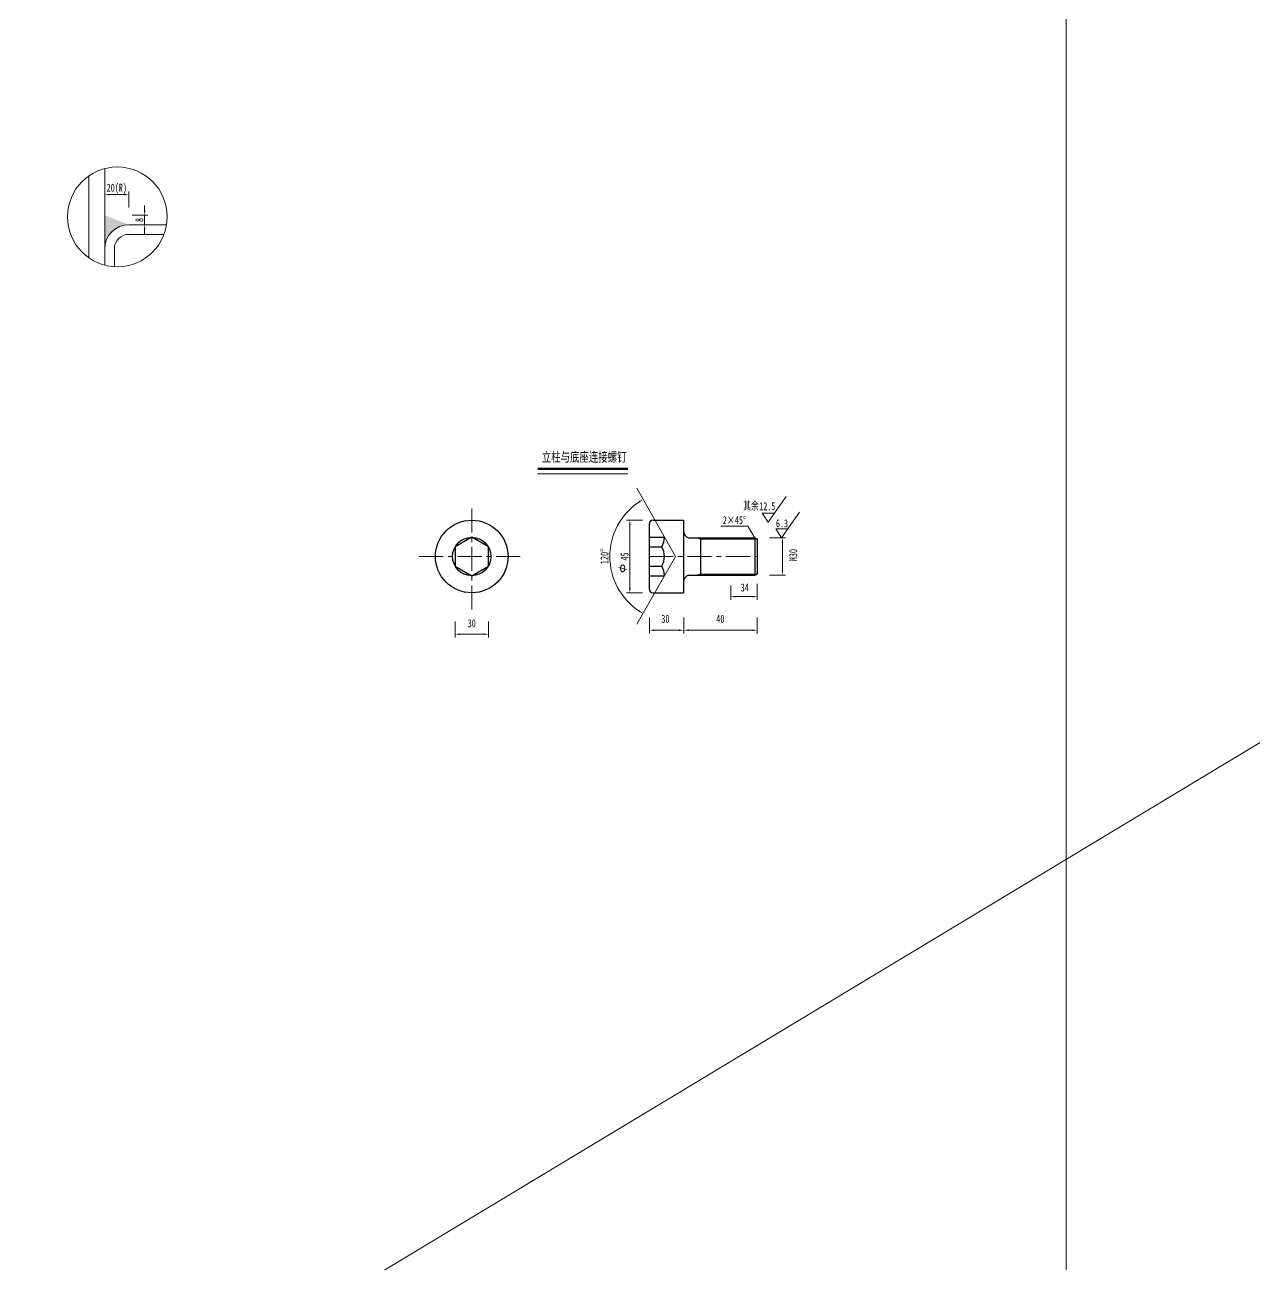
# Model space of a CAD drawing. Extents: x 98573 to 114325, y 0 to 100142.
# Drawn here: x 102610 to 106449, y 69144 to 73016 of the extents above; entities that cross this region are included whole.
import ezdxf

# ---------------------------------------------------------------- set-up
doc = ezdxf.new("R2010")
doc.units = 0
doc.header["$MEASUREMENT"] = 0
doc.linetypes.add('CENTERX2', pattern=[4, 2.5, -0.5, 0.5, -0.5])
doc.layers.get('0').update_dxf_attribs({"lineweight": 13})
doc.layers.get('Defpoints').update_dxf_attribs({"color": 9, "lineweight": 5})
for name, color, linetype, lineweight in [('dim', 4, 'Continuous', 13), ('中心线', 2, 'CENTERX2', 15), ('标注', 4, 'Continuous', 13), ('标题上线', 6, 'Continuous', 50), ('标题下线', 7, 'Continuous', 15), ('细线', 4, 'Continuous', 13), ('钢板单线', 6, 'Continuous', 25), ('钢板双线', 1, 'Continuous', 13)]:
    doc.layers.add(name, color=color, linetype=linetype, lineweight=lineweight)
doc.layers.add('text', color=7, linetype='Continuous')
doc.styles.get("Standard").update_dxf_attribs({"font": '仿宋_GB2312.ttf', "width": 0.75})
doc.dimstyles.new('0.1', dxfattribs={"dimscale": 0, "dimtxt": 2.5, "dimasz": 1.5, "dimexe": 1, "dimexo": 1, "dimgap": 0.4, "dimtad": 1, "dimdec": 1, "dimdsep": 46, "dimtxsty": 'Standard', "dimcen": 0.2, "dimclrd": 256, "dimclre": 256, "dimclrt": 256, "dimadec": 3, "dimazin": 2, "dimtfac": 1, "dimtdec": 1, "dimtmove": 2, "dimatfit": 3, "dimfxl": 4, "dimfxlon": 1, "dimtolj": 1, "dimtzin": 0, "dimlwd": -1, "dimlwe": -1, "dimarcsym": 0})

# ---------------------------------------------------------------- blocks, each defined once
blk = doc.blocks.new('*D1011')
at = {"layer": 'Defpoints', "color": 0, "transparency": 16777216}
for p in [(102860.1, 72485.7), (102860.1, 72422.3), (102935.1, 72391.5)]:
    blk.add_point(p, dxfattribs=at)
at = {"layer": '标注', "transparency": 16777216}
for p, q in [((102860.1, 72445.7), (102860.1, 72495.7)), ((102935.1, 72445.7), (102935.1, 72495.7))]:
    blk.add_line(p, q, dxfattribs=at)
at = {"layer": '标注', "color": 4, "transparency": 16777216}
blk.add_line((102920.1, 72485.7), (102875.1, 72485.7), dxfattribs=at)
for points in [[(102875.1, 72488.2), (102875.1, 72483.2), (102860.1, 72485.7)], [(102920.1, 72488.2), (102920.1, 72483.2), (102935.1, 72485.7)]]:
    blk.add_solid(points, dxfattribs=at)
at = {"layer": '标注', "transparency": 16777216, "insert": (102897.6, 72504), "char_height": 25, "attachment_point": 5}
blk.add_mtext('\\A1;20(R)', dxfattribs=at)
blk = doc.blocks.new('*D1012')
at = {"layer": 'Defpoints', "color": 0, "transparency": 16777216}
for p in [(102935.1, 72421.5), (102984.5, 72421.5), (102935.1, 72391.5)]:
    blk.add_point(p, dxfattribs=at)
at = {"layer": '标注', "color": 4, "transparency": 16777216}
for p, q in [((102984.5, 72436.5), (102984.5, 72451.5)), ((102984.5, 72391.5), (102984.5, 72421.5)), ((102984.5, 72376.5), (102984.5, 72361.5))]:
    blk.add_line(p, q, dxfattribs=at)
at = {"layer": '标注', "transparency": 16777216}
for p, q in [((102945.1, 72421.5), (102994.5, 72421.5)), ((102945.1, 72391.5), (102994.5, 72391.5))]:
    blk.add_line(p, q, dxfattribs=at)
at = {"layer": '标注', "color": 4, "transparency": 16777216}
for points in [[(102982, 72436.5), (102987, 72436.5), (102984.5, 72421.5)], [(102982, 72376.5), (102987, 72376.5), (102984.5, 72391.5)]]:
    blk.add_solid(points, dxfattribs=at)
at = {"layer": '标注', "transparency": 16777216, "insert": (102968, 72406.5), "char_height": 25, "attachment_point": 5, "rotation": 90}
blk.add_mtext('\\A1;8', dxfattribs=at)
blk = doc.blocks.new('*D1033')
at = {"layer": 'Defpoints', "color": 0, "ltscale": 0.5, "transparency": 16777216}
for p in [(103953.8, 71174.6), (104057.7, 71174.6), (104057.7, 71112.3)]:
    blk.add_point(p, dxfattribs=at)
at = {"layer": 'dim', "ltscale": 0.5, "transparency": 16777216}
for p, q in [((103953.8, 71152.3), (103953.8, 71102.3)), ((104057.7, 71152.3), (104057.7, 71102.3))]:
    blk.add_line(p, q, dxfattribs=at)
at = {"layer": 'dim', "color": 4, "ltscale": 0.5, "transparency": 16777216}
blk.add_line((103968.8, 71112.3), (104042.7, 71112.3), dxfattribs=at)
for points in [[(103968.8, 71114.8), (103968.8, 71109.8), (103953.8, 71112.3)], [(104042.7, 71114.8), (104042.7, 71109.8), (104057.7, 71112.3)]]:
    blk.add_solid(points, dxfattribs=at)
at = {"layer": 'dim', "ltscale": 0.5, "transparency": 16777216, "insert": (104005.8, 71146.3), "char_height": 25, "attachment_point": 5}
blk.add_mtext('\\A1;30', dxfattribs=at)
blk = doc.blocks.new('*D1034')
at = {"layer": 'Defpoints', "color": 0, "ltscale": 0.5, "transparency": 16777216}
for p in [(104862.1, 71413), (104869.4, 71297.3), (104975.9, 71297.3)]:
    blk.add_point(p, dxfattribs=at)
at = {"layer": 'dim', "ltscale": 0.5, "transparency": 16777216}
for p, q in [((104935.9, 71413), (104985.9, 71413)), ((104935.9, 71297.3), (104985.9, 71297.3))]:
    blk.add_line(p, q, dxfattribs=at)
at = {"layer": 'dim', "color": 4, "ltscale": 0.5, "transparency": 16777216}
blk.add_line((104975.9, 71398), (104975.9, 71312.3), dxfattribs=at)
for points in [[(104973.4, 71398), (104978.4, 71398), (104975.9, 71413)], [(104973.4, 71312.3), (104978.4, 71312.3), (104975.9, 71297.3)]]:
    blk.add_solid(points, dxfattribs=at)
at = {"layer": 'dim', "ltscale": 0.5, "transparency": 16777216, "insert": (105009.5, 71359.6), "char_height": 25, "attachment_point": 5, "rotation": 90}
blk.add_mtext('\\A1;M30', dxfattribs=at)
blk = doc.blocks.new('*D1035')
at = {"layer": 'Defpoints', "color": 0, "ltscale": 0.5, "transparency": 16777216}
for p in [(104897.5, 71309.6), (104667.8, 71193.1), (104897.5, 71124.9)]:
    blk.add_point(p, dxfattribs=at)
at = {"layer": 'dim', "ltscale": 0.5, "transparency": 16777216}
for p, q in [((104667.8, 71164.9), (104667.8, 71114.9)), ((104897.5, 71164.9), (104897.5, 71114.9))]:
    blk.add_line(p, q, dxfattribs=at)
at = {"layer": 'dim', "color": 4, "ltscale": 0.5, "transparency": 16777216}
blk.add_line((104682.8, 71124.9), (104882.5, 71124.9), dxfattribs=at)
for points in [[(104682.8, 71127.4), (104682.8, 71122.4), (104667.8, 71124.9)], [(104882.5, 71127.4), (104882.5, 71122.4), (104897.5, 71124.9)]]:
    blk.add_solid(points, dxfattribs=at)
at = {"layer": 'dim', "ltscale": 0.5, "transparency": 16777216, "insert": (104782, 71160.3), "char_height": 25, "attachment_point": 5}
blk.add_mtext('\\A1;40', dxfattribs=at)
blk = doc.blocks.new('*D1036')
at = {"layer": 'Defpoints', "color": 0, "ltscale": 0.5, "transparency": 16777216}
for p in [(104560.8, 71184.2), (104667.8, 71193.1), (104667.8, 71124.9)]:
    blk.add_point(p, dxfattribs=at)
at = {"layer": 'dim', "ltscale": 0.5, "transparency": 16777216}
for p, q in [((104560.8, 71164.9), (104560.8, 71114.9)), ((104667.8, 71164.9), (104667.8, 71114.9))]:
    blk.add_line(p, q, dxfattribs=at)
at = {"layer": 'dim', "color": 4, "ltscale": 0.5, "transparency": 16777216}
blk.add_line((104575.8, 71124.9), (104652.8, 71124.9), dxfattribs=at)
for points in [[(104575.8, 71127.4), (104575.8, 71122.4), (104560.8, 71124.9)], [(104652.8, 71127.4), (104652.8, 71122.4), (104667.8, 71124.9)]]:
    blk.add_solid(points, dxfattribs=at)
at = {"layer": 'dim', "ltscale": 0.5, "transparency": 16777216, "insert": (104610.6, 71160.3), "char_height": 25, "attachment_point": 5}
blk.add_mtext('\\A1;30', dxfattribs=at)
blk = doc.blocks.new('*D1037')
at = {"layer": 'Defpoints', "color": 0, "ltscale": 0.5, "transparency": 16777216}
for p in [(104499.5, 71468.6), (104549, 71468.6), (104549, 71241.7)]:
    blk.add_point(p, dxfattribs=at)
at = {"layer": 'dim', "ltscale": 0.5, "transparency": 16777216}
for p, q in [((104539, 71468.6), (104489.5, 71468.6)), ((104539, 71241.7), (104489.5, 71241.7))]:
    blk.add_line(p, q, dxfattribs=at)
at = {"layer": 'dim', "color": 4, "ltscale": 0.5, "transparency": 16777216}
blk.add_line((104499.5, 71256.7), (104499.5, 71453.6), dxfattribs=at)
for points in [[(104497, 71453.6), (104502, 71453.6), (104499.5, 71468.6)], [(104497, 71256.7), (104502, 71256.7), (104499.5, 71241.7)]]:
    blk.add_solid(points, dxfattribs=at)
at = {"layer": 'dim', "ltscale": 0.5, "transparency": 16777216, "insert": (104483, 71355.2), "char_height": 25, "attachment_point": 5, "rotation": 90}
blk.add_mtext('\\A1;45', dxfattribs=at)
blk = doc.blocks.new('*D1038')
at = {"layer": 'Defpoints', "color": 0, "ltscale": 0.5, "transparency": 16777216}
for p in [(104520.8, 71568.1), (104449.6, 71425.6), (104641.9, 71355.5), (104641.9, 71354.8), (104521.4, 71143.3)]:
    blk.add_point(p, dxfattribs=at)
at = {"layer": 'dim', "color": 4, "ltscale": 0.5, "transparency": 16777216}
blk.add_arc((104641.7, 71355.2), 204.7, 123.7876, 236.2124, dxfattribs=at)
for points in [[(104526.6, 71527.4), (104529.2, 71523.2), (104540.7, 71533.2)], [(104529.2, 71187.1), (104526.6, 71182.9), (104540.7, 71177.1)]]:
    blk.add_solid(points, dxfattribs=at)
at = {"layer": 'dim', "ltscale": 0.5, "transparency": 16777216, "insert": (104420.5, 71355.2), "char_height": 25, "attachment_point": 5, "rotation": 90}
blk.add_mtext('\\A1;120°', dxfattribs=at)
blk = doc.blocks.new('*D1039')
at = {"layer": 'Defpoints', "color": 0, "ltscale": 0.5, "transparency": 16777216}
for p in [(104897.5, 71300.1), (104814.3, 71274.3), (104897.5, 71229.7)]:
    blk.add_point(p, dxfattribs=at)
at = {"layer": 'dim', "ltscale": 0.5, "transparency": 16777216}
for p, q in [((104814.3, 71264.3), (104814.3, 71219.7)), ((104897.5, 71269.7), (104897.5, 71219.7))]:
    blk.add_line(p, q, dxfattribs=at)
at = {"layer": 'dim', "color": 4, "ltscale": 0.5, "transparency": 16777216}
blk.add_line((104829.3, 71229.7), (104882.5, 71229.7), dxfattribs=at)
for points in [[(104829.3, 71232.2), (104829.3, 71227.2), (104814.3, 71229.7)], [(104882.5, 71232.2), (104882.5, 71227.2), (104897.5, 71229.7)]]:
    blk.add_solid(points, dxfattribs=at)
at = {"layer": 'dim', "ltscale": 0.5, "transparency": 16777216, "insert": (104858.4, 71258.2), "char_height": 25, "attachment_point": 5}
blk.add_mtext('\\A1;34', dxfattribs=at)

msp = doc.modelspace()

# ---------------------------------------------------------------- hatches: boundary and pattern name
at = {"layer": '标注'}
msp.add_hatch(color=256, dxfattribs=at).paths.add_polyline_path([(102935.06169, 72391.48765), (102860.06169, 72421.48765), (102860.06169, 72316.48765, -0.4142135624)])

# ---------------------------------------------------------------- linework, layer by layer
at = {"color": 0}
msp.add_line((104465.31948, 71320.6465), (104488.99039, 71314.3039), dxfattribs=at)
for centre, radius, start, end in [((104488.66754, 71317.89619), 17.99963, 166.04314128, 180), ((104482.99206, 71319.3067), 12.1515, 149.03621796, 166.04314128), ((104479.41236, 71321.45453), 7.97688, 124.61946216, 149.03621796), ((104477.1697, 71324.70309), 4.02939, 90, 124.61946216), ((104477.1697, 71324.70309), 4.02939, 55.38053784, 90), ((104474.92703, 71321.45453), 7.97688, 30.96378204, 55.38053784), ((104471.34733, 71319.3067), 12.1515, 13.95685872, 30.96378204), ((104465.67185, 71317.89619), 17.99963, 0, 13.95685872), ((104488.66754, 71317.89619), 17.99963, 180, 193.95685872), ((104482.99206, 71316.48567), 12.1515, 193.95685872, 210.96378204), ((104479.41236, 71314.33784), 7.97688, 210.96378204, 235.38053784), ((104477.1697, 71311.08928), 4.02939, 235.38053784, 270), ((104477.1697, 71311.08928), 4.02939, 270, 304.61946216), ((104474.92703, 71314.33784), 7.97688, 304.61946216, 329.03621796), ((104471.34733, 71316.48567), 12.1515, 329.03621796, 346.04314128), ((104465.67185, 71317.89619), 17.99963, 346.04314128, 0)]:
    msp.add_arc(centre, radius, start, end, dxfattribs=at)
msp.add_arc((104566.38608, 71330.15209), 41.28912, 37.26384584, 37.53459513)
at = {"layer": 'Defpoints'}
msp.add_lwpolyline([(98573.01049, 75541.48092), (105862.16093, 75541.48092), (105862.16093, 66015.59917), (98573.01049, 66015.59917)], close=True, dxfattribs=at)
at = {"layer": 'dim'}
for p, q in [((104930.91855, 71462.6642), (104987.32418, 71542.90516)), ((104912.71704, 71490.77652), (104950.68019, 71490.77652)), ((104930.91855, 71462.6642), (104912.71704, 71490.77652)), ((104973.01275, 71413.14644), (105029.41838, 71493.3874)), ((104783.64564, 71450.0033), (104867.52934, 71450.0033)), ((104867.52934, 71450.0033), (104889.99245, 71413.14644)), ((104973.01275, 71413.14644), (104954.81123, 71441.25876)), ((104954.81123, 71441.25876), (104992.77439, 71441.25876))]:
    msp.add_line(p, q, dxfattribs=at)
at = {"layer": '中心线', "ltscale": 30}
for p, q in [((104005.7882, 71504.90657), (104005.7882, 71182.27473)), ((103842.08235, 71355.15209), (104165.03286, 71355.15209)), ((104559.6752, 71355.15209), (104897.46315, 71355.15209))]:
    msp.add_line(p, q, dxfattribs=at)
at = {"layer": '标注'}
msp.add_line((114324.69552, 75510.62779), (98573.01049, 66015.59917), dxfattribs=at)
at = {"layer": '标题上线', "const_width": 7.5}
msp.add_lwpolyline([(104211.22835, 71628.59816), (104493.64894, 71628.59816)], dxfattribs=at)
at = {"layer": '标题下线'}
msp.add_line((104211.22835, 71613.59816), (104493.64894, 71613.59816), dxfattribs=at)
at = {"layer": '细线'}
for p, q in [((104520.8327, 71568.09497), (104641.91934, 71354.84222)), ((104521.4447, 71143.28706), (104641.91934, 71355.46196))]:
    msp.add_line(p, q, dxfattribs=at)
msp.add_circle((102899.37788, 72416.14815), 155.7482, dxfattribs=at)
at = {"layer": '钢板单线', "color": 1}
for p, q in [((104559.6752, 71456.12709), (104559.6752, 71254.17709)), ((104572.1752, 71468.62709), (104666.67136, 71468.62709)), ((104666.67136, 71468.62709), (104666.67136, 71241.67709)), ((104559.6752, 71415.15209), (104607.6752, 71415.15209)), ((104682.67136, 71412.99709), (104889.99245, 71412.99709)), ((104708.55997, 71412.99709), (104719.73043, 71410.18459)), ((104719.73043, 71410.18459), (104897.46315, 71410.18459)), ((104719.73043, 71410.18459), (104719.73043, 71300.11959)), ((104889.99245, 71412.99709), (104897.46315, 71410.18459)), ((104889.99245, 71412.99709), (104889.99245, 71297.30709)), ((104897.46315, 71410.18459), (104897.46315, 71300.11959)), ((104559.6752, 71385.15209), (104599.12776, 71385.15209)), ((104559.6752, 71325.15209), (104599.12776, 71325.15209)), ((104559.6752, 71295.15209), (104607.6752, 71295.15209)), ((104682.67136, 71297.30709), (104889.99245, 71297.30709)), ((104708.55997, 71297.30709), (104719.73043, 71300.11959)), ((104719.73043, 71300.11959), (104897.46315, 71300.11959)), ((104889.99245, 71297.30709), (104897.46315, 71300.11959)), ((104572.1752, 71241.67709), (104666.67136, 71241.67709))]:
    msp.add_line(p, q, dxfattribs=at)
msp.add_lwpolyline([(104005.7882, 71295.15209), (104057.74972, 71325.15209), (104057.74972, 71385.15209), (104005.7882, 71415.15209), (103953.82667, 71385.15209), (103953.82667, 71325.15209)], close=True, dxfattribs=at)
for radius in [113.475, 60]:
    msp.add_circle((104005.7882, 71355.15209), radius, dxfattribs=at)
for centre, radius, start, end in [((104572.1752, 71456.12709), 12.5, 90, 180), ((104692.01768, 71436.66737), 25.44868, 185.14075847, 248.45318061), ((104550.54737, 71415.21045), 57.12757, 328.2534926, 359.94146802), ((104550.75415, 71355.15209), 56.92105, 328.19393276, 31.80606724), ((104550.54737, 71295.09373), 57.12757, 0.05853198, 31.7465074), ((104692.01768, 71273.63682), 25.44868, 111.54681939, 174.85924153), ((104572.1752, 71254.17709), 12.5, 180, 270)]:
    msp.add_arc(centre, radius, start, end, dxfattribs=at)
at = {"layer": '钢板双线'}
for p, q in [((102860.06169, 72566.85229), (102860.06169, 72265.444)), ((102810.06169, 72543.74172), (102810.06169, 72288.55457)), ((102935.06169, 72391.48765), (103053.16136, 72391.48765)), ((102935.06169, 72361.48765), (103045.21934, 72361.48765)), ((102890.06169, 72316.48765), (102890.06169, 72260.67883))]:
    msp.add_line(p, q, dxfattribs=at)
for radius in [75, 45]:
    msp.add_arc((102935.06169, 72316.48765), radius, 90, 180, dxfattribs=at)

# ---------------------------------------------------------------- texts
at = {"layer": 'dim', "width": 0.7}
for s, p in [('其余', (104853.09223, 71501.01233)), ('12.5', (104903.58651, 71499.69777)), ('2×45°', (104789.88521, 71456.2362)), ('6.3', (104955.76613, 71446.20924))]:
    msp.add_text(s, height=25, dxfattribs=at).set_placement(p)
at = {"layer": 'text', "width": 0.7}
msp.add_text('立柱与底座连接螺钉', height=30, dxfattribs=at).set_placement((104224.55533, 71651.09816))

# ---------------------------------------------------------------- dimensions: what is measured, and where the dimension line sits
at = {"layer": 'dim', "ltscale": 0.5}
dim = msp.add_angular_dim_2l(base=(104449.55214, 71425.62581), line1=((104520.8327, 71568.09497), (104641.91934, 71354.84222)), line2=((104521.4447, 71143.28706), (104641.91934, 71355.46196)), text='120°', dimstyle='0.1', override={"dimscale": 10, "dimclrd": 4}, dxfattribs=at)
dim.commit()
dim.dimension.update_dxf_attribs({"geometry": '*D1038', "text_midpoint": (104420.53868, 71355.15209)})
dim = msp.add_linear_dim(base=(104499.53052, 71468.62709), p1=(104548.95813, 71241.67709), p2=(104548.95813, 71468.62709), angle=90, text='45', dimstyle='0.1', override={"dimscale": 10, "dimclrd": 4}, dxfattribs=at)
dim.commit()
dim.dimension.update_dxf_attribs({"geometry": '*D1037', "text_midpoint": (104483.03052, 71355.15209)})
dim = msp.add_linear_dim(base=(104975.90391, 71297.30709), p1=(104862.05087, 71412.99709), p2=(104869.36254, 71297.30709), angle=90, text='M30', dimstyle='0.1', override={"dimscale": 10, "dimclrd": 4}, dxfattribs=at)
dim.commit()
dim.dimension.update_dxf_attribs({"geometry": '*D1034', "text_midpoint": (105009.53153, 71359.64364), "dimtype": 160})
for base, p1, p2, text, picture, middle in [((104897.46315, 71124.85189), (104667.82244, 71193.11226), (104897.46315, 71309.61784), '40', '*D1035', (104782.01391, 71160.28661)), ((104897.46315, 71229.68203), (104814.25431, 71274.32833), (104897.46315, 71300.11959), '34', '*D1039', (104858.39492, 71258.17134)), ((104057.74972, 71112.32622), (103953.82667, 71174.55489), (104057.74972, 71174.55489), '30', '*D1033', (104005.7882, 71146.31214)), ((104667.82244, 71124.85189), (104560.82628, 71184.22226), (104667.82244, 71193.11226), '30', '*D1036', (104610.59489, 71160.28661))]:
    dim = msp.add_linear_dim(base=base, p1=p1, p2=p2, text=text, dimstyle='0.1', override={"dimscale": 10, "dimclrd": 4}, dxfattribs=at)
    dim.commit()
    dim.dimension.update_dxf_attribs({"geometry": picture, "text_midpoint": middle, "dimtype": 160})
at = {"layer": '标注'}
for base, p2, angle, text, picture, middle in [((102860.06169, 72485.65022), (102860.06169, 72422.30584), 180, '20(R)', '*D1011', (102897.56169, 72504.04211)), ((102984.51374, 72421.48765), (102935.06169, 72421.48765), 90, '8', '*D1012', (102968.01374, 72406.48765))]:
    dim = msp.add_linear_dim(base=base, p1=(102935.06169, 72391.48765), p2=p2, angle=angle, text=text, dimstyle='0.1', override={"dimscale": 10, "dimclrd": 4}, dxfattribs=at)
    dim.commit()
    dim.dimension.update_dxf_attribs({"geometry": picture, "text_midpoint": middle})

doc.saveas('drawing.dxf')
